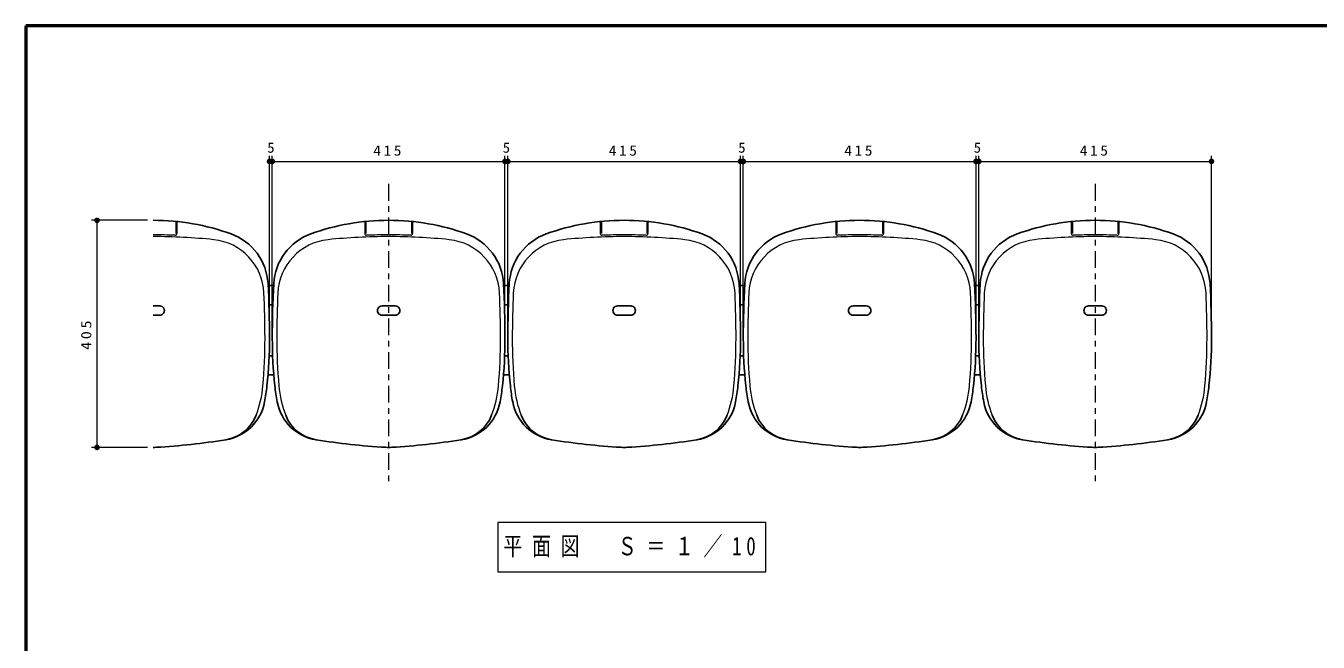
# Model space of a CAD drawing. Units: millimetres on the paper, scale 1:10. Extents: x -365 to 0, y -26 to 257.
# Drawn here: x -365 to -134.5, y 147.1 to 257 of the extents above; entities that cross this region are included whole.
import ezdxf
from ezdxf.enums import TextEntityAlignment as Align

# ---------------------------------------------------------------- set-up
doc = ezdxf.new("R2010")
doc.units = ezdxf.units.MM
doc.linetypes.add('USER2', pattern=[6, 3, -1, 1, -1])
doc.layers.add('LY_1', color=7, linetype='Continuous', lineweight=25)
doc.layers.add('LY_3', color=7, linetype='Continuous', lineweight=13)
doc.styles.add('ＭＳ ゴシック', font='')
doc.styles.get('ＭＳ ゴシック').set_extended_font_data('MS Gothic')

# ---------------------------------------------------------------- blocks, each defined once
blk = doc.blocks.new('filled_dot')
at = {"color": 0, "linetype": 'Continuous', "lineweight": -2, "const_width": 1.25}
blk.add_lwpolyline([(-0.625, 0, 1), (0.625, 0, 1)], format="xyb", close=True, dxfattribs=at)

msp = doc.modelspace()

# ---------------------------------------------------------------- linework, layer by layer
at = {"layer": 'LY_1', "lineweight": 13}
for p, q in [((-321.548, 202.323), (-321.548, 233.823)), ((-321.548, 232.823), (-321.048, 232.823)), ((-321.048, 202.323), (-321.048, 233.823)), ((-321.048, 202.323), (-321.048, 233.823)), ((-321.048, 232.823), (-279.548, 232.823)), ((-279.548, 202.323), (-279.548, 233.823)), ((-279.548, 202.323), (-279.548, 233.823)), ((-279.548, 232.823), (-279.048, 232.823)), ((-279.048, 202.323), (-279.048, 233.823)), ((-279.048, 202.323), (-279.048, 233.823)), ((-279.048, 232.823), (-237.548, 232.823)), ((-237.548, 202.323), (-237.548, 233.823)), ((-237.548, 202.323), (-237.548, 233.823)), ((-237.548, 232.823), (-237.048, 232.823)), ((-237.048, 202.323), (-237.048, 233.823)), ((-237.048, 202.323), (-237.048, 233.823)), ((-237.048, 232.823), (-195.548, 232.823)), ((-195.548, 202.323), (-195.548, 233.823)), ((-195.548, 202.323), (-195.548, 233.823)), ((-195.548, 232.823), (-195.048, 232.823)), ((-195.048, 202.323), (-195.048, 233.823)), ((-195.048, 202.323), (-195.048, 233.823)), ((-195.048, 232.823), (-153.548, 232.823)), ((-153.548, 202.323), (-153.548, 233.823)), ((-343.298, 222.323), (-353.298, 222.323)), ((-352.298, 181.823), (-352.298, 222.323)), ((-343.298, 181.823), (-353.298, 181.823)), ((-280.801, 168.431), (-280.801, 159.631)), ((-233.001, 168.431), (-280.801, 168.431)), ((-233.001, 159.631), (-233.001, 168.431)), ((-280.801, 159.631), (-233.001, 159.631))]:
    msp.add_line(p, q, dxfattribs=at)
at = {"layer": 'LY_1', "linetype": 'USER2', "lineweight": 13}
for p, q in [((-300.298, 228.823), (-300.298, 175.823)), ((-174.298, 228.823), (-174.298, 175.823))]:
    msp.add_line(p, q, dxfattribs=at)
at = {"layer": 'LY_1', "color": 40, "lineweight": 13}
for p, q in [((-338.248, 222.042), (-338.248, 219.948)), ((-338.048, 222.042), (-338.048, 219.948)), ((-304.548, 222.042), (-304.548, 219.948)), ((-304.348, 222.042), (-304.348, 219.948)), ((-296.248, 222.042), (-296.248, 219.948)), ((-296.048, 222.042), (-296.048, 219.948)), ((-262.548, 222.042), (-262.548, 219.948)), ((-262.348, 222.042), (-262.348, 219.948)), ((-254.248, 222.042), (-254.248, 219.948)), ((-254.048, 222.042), (-254.048, 219.948)), ((-220.548, 222.042), (-220.548, 219.948)), ((-220.348, 222.042), (-220.348, 219.948)), ((-212.248, 222.042), (-212.248, 219.948)), ((-212.048, 222.042), (-212.048, 219.948)), ((-178.548, 222.042), (-178.548, 219.948)), ((-178.348, 222.042), (-178.348, 219.948)), ((-170.248, 222.042), (-170.248, 219.948)), ((-170.048, 222.042), (-170.048, 219.948))]:
    msp.add_line(p, q, dxfattribs=at)
at = {"layer": 'LY_1', "color": 32}
for p, q in [((-321.791, 210.673), (-320.805, 210.673)), ((-279.791, 210.673), (-278.805, 210.673)), ((-237.791, 210.673), (-236.805, 210.673)), ((-195.791, 210.673), (-194.805, 210.673)), ((-321.647, 207.273), (-320.95, 207.273)), ((-279.647, 207.273), (-278.95, 207.273)), ((-237.647, 207.273), (-236.95, 207.273)), ((-195.647, 207.273), (-194.95, 207.273)), ((-321.61, 198.173), (-320.986, 198.173)), ((-279.61, 198.173), (-278.986, 198.173)), ((-237.61, 198.173), (-236.986, 198.173)), ((-195.61, 198.173), (-194.986, 198.173)), ((-321.817, 194.773), (-320.78, 194.773)), ((-279.817, 194.773), (-278.78, 194.773)), ((-237.817, 194.773), (-236.78, 194.773)), ((-195.817, 194.773), (-194.78, 194.773))]:
    msp.add_line(p, q, dxfattribs=at)
at = {"layer": 'LY_1', "color": 40}
for p, q in [((-341.123, 207.048), (-342.298, 207.048)), ((-341.123, 205.398), (-342.298, 205.398)), ((-301.473, 207.048), (-300.298, 207.048)), ((-301.473, 205.398), (-300.298, 205.398)), ((-299.123, 207.048), (-300.298, 207.048)), ((-299.123, 205.398), (-300.298, 205.398)), ((-259.473, 207.048), (-258.298, 207.048)), ((-259.473, 205.398), (-258.298, 205.398)), ((-257.123, 207.048), (-258.298, 207.048)), ((-257.123, 205.398), (-258.298, 205.398)), ((-217.473, 207.048), (-216.298, 207.048)), ((-217.473, 205.398), (-216.298, 205.398)), ((-215.123, 207.048), (-216.298, 207.048)), ((-215.123, 205.398), (-216.298, 205.398)), ((-175.473, 207.048), (-174.298, 207.048)), ((-175.473, 205.398), (-174.298, 205.398)), ((-173.123, 207.048), (-174.298, 207.048)), ((-173.123, 205.398), (-174.298, 205.398))]:
    msp.add_line(p, q, dxfattribs=at)
for centre, radius, start, end in [((-342.298, 181.323), 41, 70.19647, 89.99995), ((-300.298, 181.323), 41, 89.99953, 109.80302), ((-300.298, 181.323), 41, 70.19698, 90.00047), ((-258.298, 181.323), 41, 89.99953, 109.80302), ((-258.298, 181.323), 41, 70.19698, 90.00047), ((-216.298, 181.323), 41, 90.00005, 109.80353), ((-216.298, 181.323), 41, 70.19647, 89.99995), ((-174.298, 181.323), 41, 90.00005, 109.80353), ((-174.298, 181.323), 41, 70.19647, 89.99995), ((-331.795, 210.49), 10, 3.09101, 70.19647), ((-310.801, 210.49), 10, 109.80302, 176.90848), ((-289.796, 210.49), 10, 3.09152, 70.19698), ((-268.801, 210.49), 10, 109.80302, 176.90848), ((-247.795, 210.49), 10, 3.09152, 70.19698), ((-226.801, 210.49), 10, 109.80353, 176.909), ((-205.795, 210.49), 10, 3.09101, 70.19647), ((-184.801, 210.49), 10, 109.80353, 176.909), ((-163.795, 210.49), 10, 3.09101, 70.19647), ((-501.548, 201.323), 180, 359.99999, 3.091), ((-141.048, 201.321), 180, 176.90848, 179.9995), ((-459.548, 201.321), 180, 0.0005, 3.09152), ((-99.048, 201.321), 180, 176.90848, 179.9995), ((-417.548, 201.321), 180, 0.0005, 3.09152), ((-57.048, 201.323), 180, 176.909, 180.00001), ((-375.548, 201.323), 180, 359.99999, 3.091), ((-15.048, 201.323), 180, 176.909, 180.00001), ((-333.548, 201.323), 180, 359.99999, 3.091), ((-341.123, 206.223), 0.825, 270.00002, 90.00004), ((-301.473, 206.223), 0.825, 89.99945, 269.99947), ((-299.123, 206.223), 0.825, 270.00053, 90.00055), ((-259.473, 206.223), 0.825, 89.99945, 269.99947), ((-257.123, 206.223), 0.825, 270.00053, 90.00055), ((-217.473, 206.223), 0.825, 89.99996, 269.99998), ((-215.123, 206.223), 0.825, 270.00002, 90.00004), ((-175.473, 206.223), 0.825, 89.99996, 269.99998), ((-173.123, 206.223), 0.825, 270.00002, 90.00004), ((-401.548, 201.323), 80, 353.90091, 0), ((-241.048, 201.322), 80, 179.99949, 186.09857), ((-359.548, 201.322), 80, 353.90143, 0.00051), ((-199.048, 201.322), 80, 179.99949, 186.09857), ((-317.548, 201.322), 80, 353.90143, 0.00051), ((-157.048, 201.323), 80, 180, 186.09909), ((-275.548, 201.323), 80, 353.90091, 0), ((-115.048, 201.323), 80, 180, 186.09909), ((-233.548, 201.323), 80, 353.90091, 0), ((-359.786, 196.86), 38, 349.51883, 353.90091), ((-282.81, 196.86), 38, 186.09857, 190.48065), ((-317.786, 196.86), 38, 349.51935, 353.90143), ((-240.81, 196.86), 38, 186.09857, 190.48065), ((-275.786, 196.86), 38, 349.51935, 353.90143), ((-198.811, 196.86), 38, 186.09909, 190.48117), ((-233.786, 196.86), 38, 349.51883, 353.90091), ((-156.811, 196.86), 38, 186.09909, 190.48117), ((-191.786, 196.86), 38, 349.51883, 353.90091), ((-330.679, 191.476), 8.399, 279.04206, 349.51883), ((-311.917, 191.476), 8.399, 190.48065, 260.95743), ((-288.679, 191.476), 8.399, 279.04257, 349.51935), ((-269.917, 191.476), 8.399, 190.48065, 260.95743), ((-246.679, 191.476), 8.399, 279.04257, 349.51935), ((-227.917, 191.476), 8.399, 190.48117, 260.95794), ((-204.679, 191.476), 8.399, 279.04206, 349.51883), ((-185.917, 191.476), 8.399, 190.48117, 260.95794), ((-162.679, 191.476), 8.399, 279.04206, 349.51883), ((-330.459, 190.088), 6.995, 279.04205, 338.69146), ((-312.138, 190.088), 6.995, 201.30803, 260.95743), ((-288.458, 190.088), 6.995, 279.04257, 338.69197), ((-270.138, 190.088), 6.995, 201.30803, 260.95743), ((-246.458, 190.088), 6.995, 279.04257, 338.69197), ((-228.138, 190.088), 6.995, 201.30855, 260.95795), ((-204.458, 190.088), 6.995, 279.04205, 338.69146), ((-186.138, 190.088), 6.995, 201.30855, 260.95795), ((-162.458, 190.088), 6.995, 279.04205, 338.69146), ((-349.004, 306.627), 125, 273.34304, 279.04206), ((-293.591, 306.627), 125, 260.95743, 266.65645), ((-307.005, 306.627), 125, 273.34355, 279.04257), ((-251.591, 306.627), 125, 260.95743, 266.65645), ((-265.005, 306.627), 125, 273.34355, 279.04257), ((-209.592, 306.627), 125, 260.95794, 266.65696), ((-223.004, 306.627), 125, 273.34304, 279.04206), ((-167.592, 306.627), 125, 260.95794, 266.65696), ((-181.004, 306.627), 125, 273.34304, 279.04206), ((-342.298, 191.823), 10, 270.00018, 273.34304), ((-300.298, 191.823), 10, 266.65645, 269.99931), ((-300.298, 191.823), 10, 270.00069, 273.34355), ((-258.298, 191.823), 10, 266.65645, 269.99931), ((-258.298, 191.823), 10, 270.00069, 273.34355), ((-216.298, 191.823), 10, 266.65696, 269.99982), ((-216.298, 191.823), 10, 270.00018, 273.34304), ((-174.298, 191.823), 10, 266.65696, 269.99982), ((-174.298, 191.823), 10, 270.00018, 273.34304)]:
    msp.add_arc(centre, radius, start, end, dxfattribs=at)
at = {"layer": 'LY_1', "color": 40, "lineweight": 13}
for centre, radius, start, end in [((-342.298, 114.47), 105.252, 87.85533, 89.99998), ((-342.298, 114.47), 104.952, 84.08788, 89.99998), ((-338.348, 219.948), 0.3, 267.85459, 0), ((-300.299, 114.47), 104.952, 89.99951, 95.91161), ((-304.248, 219.948), 0.3, 179.99949, 272.14489), ((-300.299, 114.47), 105.252, 89.99951, 92.14416), ((-300.297, 114.47), 105.252, 87.85584, 90.00049), ((-300.297, 114.47), 104.952, 84.08839, 90.00049), ((-296.348, 219.948), 0.3, 267.85511, 0.00051), ((-258.299, 114.47), 104.952, 89.99951, 95.91161), ((-262.248, 219.948), 0.3, 179.99949, 272.14489), ((-258.299, 114.47), 105.252, 89.99951, 92.14416), ((-258.297, 114.47), 105.252, 87.85584, 90.00049), ((-258.297, 114.47), 104.952, 84.08839, 90.00049), ((-254.348, 219.948), 0.3, 267.85511, 0.00051), ((-216.298, 114.47), 104.952, 90.00002, 95.91212), ((-220.248, 219.948), 0.3, 180, 272.14541), ((-216.298, 114.47), 105.252, 90.00002, 92.14467), ((-216.298, 114.47), 105.252, 87.85533, 89.99998), ((-216.298, 114.47), 104.952, 84.08788, 89.99998), ((-212.348, 219.948), 0.3, 267.85459, 0), ((-174.298, 114.47), 104.952, 90.00002, 95.91212), ((-178.248, 219.948), 0.3, 180, 272.14541), ((-174.298, 114.47), 105.252, 90.00002, 92.14467), ((-174.298, 114.47), 105.252, 87.85533, 89.99998), ((-174.298, 114.47), 104.952, 84.08788, 89.99998), ((-170.348, 219.948), 0.3, 267.85459, 0), ((-332.518, 208.917), 10, 2.56035, 84.08788), ((-310.078, 208.917), 10, 95.91161, 177.43914), ((-290.518, 208.917), 10, 2.56086, 84.08839), ((-268.078, 208.917), 10, 95.91161, 177.43914), ((-248.518, 208.917), 10, 2.56086, 84.08839), ((-226.079, 208.917), 10, 95.91212, 177.43965), ((-206.518, 208.917), 10, 2.56035, 84.08788), ((-184.079, 208.917), 10, 95.91212, 177.43965), ((-164.518, 208.917), 10, 2.56035, 84.08788), ((-502.348, 201.323), 180, 359.99999, 2.56035), ((-140.248, 201.321), 180, 177.43914, 179.9995), ((-460.348, 201.321), 180, 0.0005, 2.56086), ((-98.248, 201.321), 180, 177.43914, 179.9995), ((-418.348, 201.321), 180, 0.0005, 2.56086), ((-56.248, 201.323), 180, 177.43965, 180.00001), ((-376.348, 201.323), 180, 359.99999, 2.56035), ((-14.248, 201.323), 180, 177.43965, 180.00001), ((-334.348, 201.323), 180, 359.99999, 2.56035), ((-421.548, 201.323), 99.2, 355.08467, 0), ((-221.048, 201.322), 99.2, 179.99949, 184.91482), ((-379.548, 201.322), 99.2, 355.08518, 0.00051), ((-179.048, 201.322), 99.2, 179.99949, 184.91482), ((-337.548, 201.322), 99.2, 355.08518, 0.00051), ((-137.048, 201.323), 99.2, 180, 184.91533), ((-295.548, 201.323), 99.2, 355.08467, 0), ((-95.048, 201.323), 99.2, 180, 184.91533), ((-253.548, 201.323), 99.2, 355.08467, 0), ((-341.643, 194.451), 19, 338.69146, 355.08467), ((-300.953, 194.451), 19, 184.91482, 201.30803), ((-299.643, 194.451), 19, 338.69197, 355.08518), ((-258.953, 194.451), 19, 184.91482, 201.30803), ((-257.643, 194.451), 19, 338.69197, 355.08518), ((-216.953, 194.451), 19, 184.91533, 201.30855), ((-215.643, 194.451), 19, 338.69146, 355.08467), ((-174.953, 194.451), 19, 184.91533, 201.30855), ((-173.643, 194.451), 19, 338.69146, 355.08467)]:
    msp.add_arc(centre, radius, start, end, dxfattribs=at)
at = {"layer": 'LY_3', "lineweight": 50}
for p, q in [((-365, 257), (-365, 0)), ((0, 257), (-365, 257))]:
    msp.add_line(p, q, dxfattribs=at)

# ---------------------------------------------------------------- block references
at = {"layer": 'LY_1', "lineweight": 13, "xscale": 0.4, "yscale": 0.4}
for p in [(-321.548, 232.823), (-321.048, 232.823), (-279.548, 232.823), (-279.048, 232.823), (-237.548, 232.823), (-237.048, 232.823), (-195.548, 232.823), (-195.048, 232.823)]:
    msp.add_blockref('filled_dot', p, dxfattribs=at)
for p, rotation in [((-321.048, 232.823), 180), ((-279.548, 232.823), 180), ((-279.048, 232.823), 180), ((-237.548, 232.823), 180), ((-237.048, 232.823), 180), ((-195.548, 232.823), 180), ((-195.048, 232.823), 180), ((-153.548, 232.823), 180), ((-352.298, 222.323), 270), ((-352.298, 181.823), 90)]:
    msp.add_blockref('filled_dot', p, dxfattribs=dict(at, rotation=rotation))

# ---------------------------------------------------------------- texts
at = {"layer": 'LY_1', "style": 'ＭＳ ゴシック', "width": 1.05}
for p in [(-321.298, 233.823), (-279.298, 233.823), (-237.298, 233.823), (-195.298, 233.823)]:
    msp.add_text('5', height=1.833, dxfattribs=at).set_placement(p, align=Align.BOTTOM_CENTER)
at = {"layer": 'LY_1', "style": 'ＭＳ ゴシック'}
for s, insert, char_height, attachment_point in [('\\T1.33;\\W1.1;415', (-300.298, 233.823), 1.833, 8), ('\\T1.33;\\W1.1;415', (-258.298, 233.823), 1.833, 8), ('\\T1.33;\\W1.1;415', (-216.298, 233.823), 1.833, 8), ('\\T1.33;\\W1.1;415', (-174.298, 233.823), 1.833, 8), ('\\T1.51;\\W0.75;平面図\u3000Ｓ＝１／10', (-256.901, 164.031), 3.299, 5)]:
    msp.add_mtext(s, dxfattribs=dict(at, insert=insert, char_height=char_height, attachment_point=attachment_point))
at = {"layer": 'LY_1', "insert": (-353.298, 202.073), "char_height": 1.833, "attachment_point": 8, "rotation": 90, "style": 'ＭＳ ゴシック'}
msp.add_mtext('\\T1.33;\\W1.15;405', dxfattribs=at)

doc.saveas('drawing.dxf')
